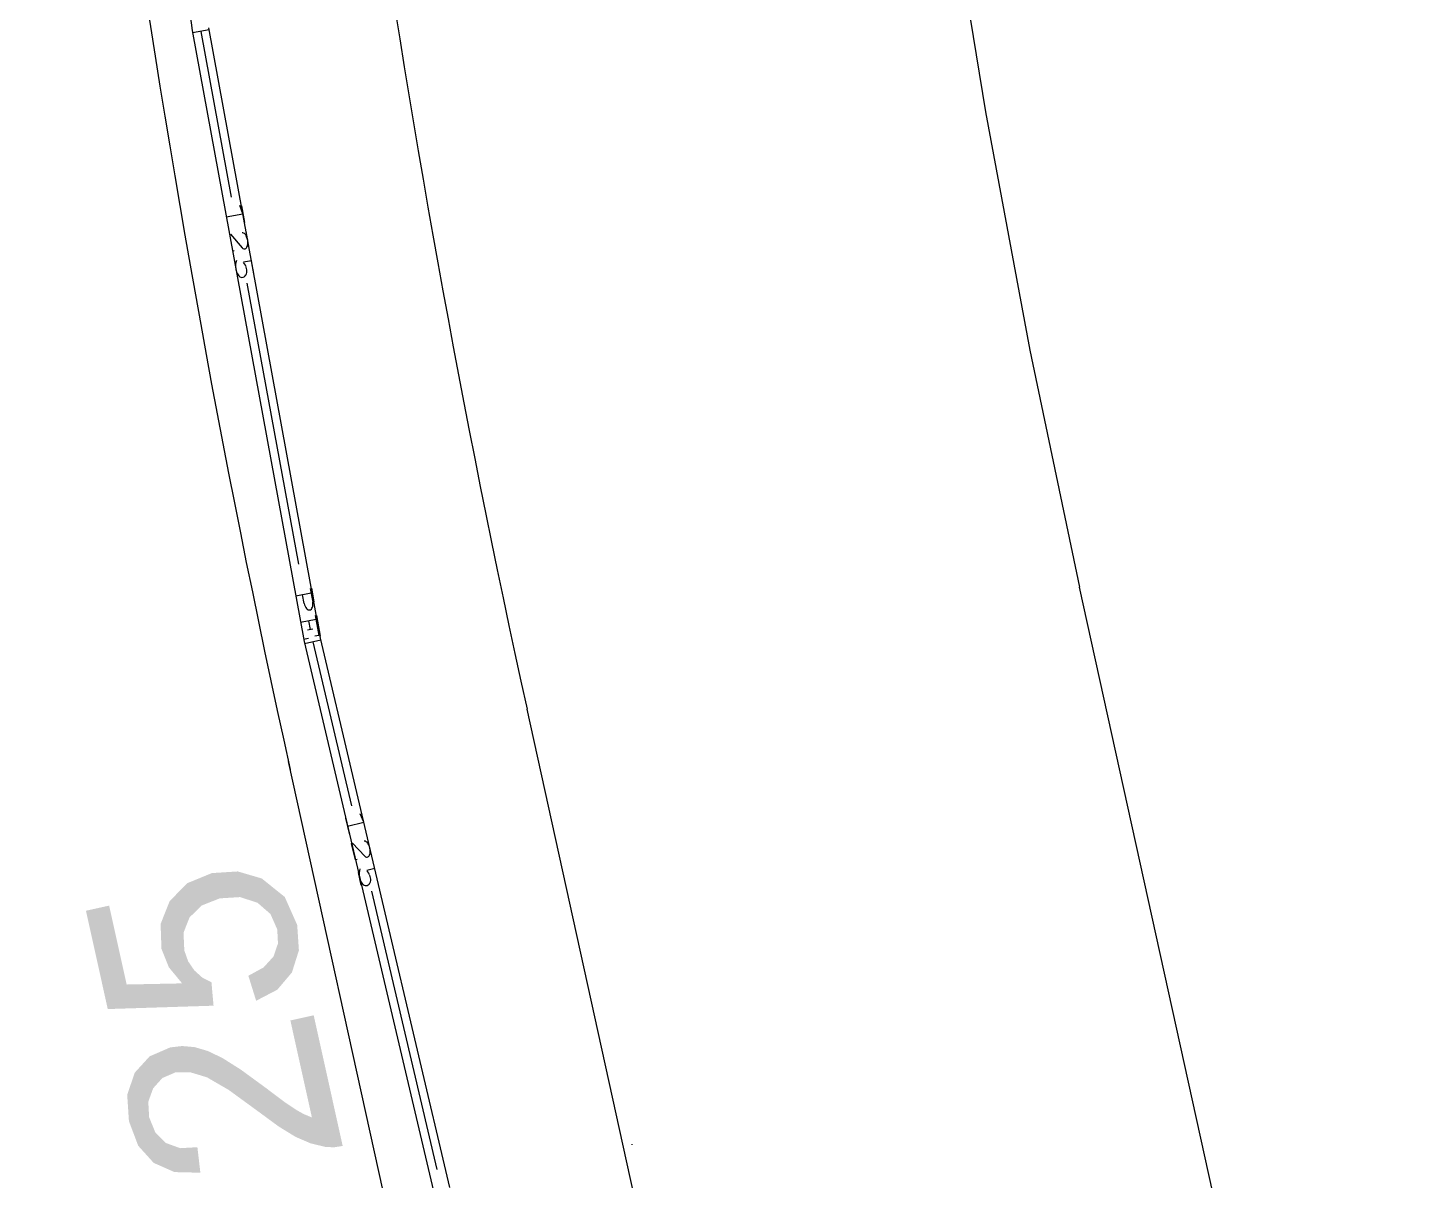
# Model space of a CAD drawing. Header units: inches. Extents: x 0.0008 to 0.0144, y 0.0003 to 0.0113.
# Drawn here: x 0.0084526 to 0.008859, y 0.0034221 to 0.0037582 of the extents above; entities that cross this region are included whole.
import ezdxf

# ---------------------------------------------------------------- set-up
doc = ezdxf.new("R2010")
doc.units = ezdxf.units.IN
doc.header["$MEASUREMENT"] = 0
doc.linetypes.add('STRICHPUNKT', pattern=[25.4, 12.7, -6.35, 0, -6.35])
doc.layers.add('Standard', color=7, linetype='Continuous')

# ---------------------------------------------------------------- blocks, each defined once
blk = doc.blocks.new('*U645')
at = {"layer": 'Standard', "color": 4, "linetype": 'ByBlock'}
for points in [[(0.216677816595881, 0.0879377482336029), (0.2166408686005327, 0.0881043465522352), (0.216677816595881, 0.088112540838777)], [(0.2166864418040477, 0.0878988572148917), (0.216677816595881, 0.088112540838777), (0.2166864418040477, 0.0881144537281377)], [(0.216677816595881, 0.0879377482336029), (0.216677816595881, 0.088112540838777), (0.2166864418040477, 0.0878988572148917)], [(0.2167435897313454, 0.0876411775082833), (0.2166864418040477, 0.0881144537281377), (0.2167435897313454, 0.0881271279337918)], [(0.2166864418040477, 0.0878988572148917), (0.2166864418040477, 0.0881144537281377), (0.2167435897313454, 0.0876411775082833)], [(0.216790247416978, 0.0874307982467184), (0.2167435897313454, 0.0881271279337918), (0.216790247416978, 0.0881374756249682)], [(0.2167435897313454, 0.0876411775082833), (0.2167435897313454, 0.0881271279337918), (0.216790247416978, 0.0874307982467184)], [(0.2168001717332607, 0.0873860495562767), (0.216790247416978, 0.0881374756249682), (0.2168001717332607, 0.0881396766291251)], [(0.216790247416978, 0.0874307982467184), (0.216790247416978, 0.0881374756249682), (0.2168001717332607, 0.0873860495562767)], [(0.2168136699165839, 0.0871884552212091), (0.2168001717332607, 0.0881396766291251), (0.2168136699165839, 0.0881426702416581)], [(0.2168001717332607, 0.0871917067559245), (0.2168001717332607, 0.0881396766291251), (0.2168136699165839, 0.0871884552212091)], [(0.2168136699165839, 0.0871884552212091), (0.2168136699165839, 0.0881426702416581), (0.2168987287317568, 0.0871679656720774)], [(0.2155981884259845, 0.0875296589720897), (0.2155946081440403, 0.0878346075964232), (0.2155981884259845, 0.0878385320189527)], [(0.2156244998327032, 0.0876021209154138), (0.2155981884259845, 0.0878385320189527), (0.2156244998327032, 0.0878499499801178)], [(0.2156277372332158, 0.0876057341425974), (0.2156244998327032, 0.0878499499801178), (0.2156277372332158, 0.0878513548656005)], [(0.2156405498886021, 0.0876200342066629), (0.2156277372332158, 0.0878513548656005), (0.2156405498886021, 0.0878569149788695)], [(0.2156926481361585, 0.0876781804890135), (0.2156405498886021, 0.0878569149788695), (0.2156926481361585, 0.0878795232633192)], [(0.2157188287719, 0.0876894390777447), (0.2156926481361585, 0.0878795232633192), (0.2157188287719, 0.0878908844757914)], [(0.2157502574540665, 0.087702954509928), (0.2157188287719, 0.0878908844757914), (0.2157502574540665, 0.0879045231031854)], [(0.2157822170572135, 0.0877166982566956), (0.2157502574540665, 0.0879045231031854), (0.2157822170572135, 0.0879082946154907)], [(0.2157873283747392, 0.0877188963019403), (0.2157822170572135, 0.0879082946154907), (0.2157873283747392, 0.0879088977956008)], [(0.2158246204516321, 0.0877196739882511), (0.2157873283747392, 0.0879088977956008), (0.2158246204516321, 0.0879132985863818)], [(0.215839094913577, 0.0877199758376477), (0.2158246204516321, 0.0879132985863818), (0.215839094913577, 0.0879150066993107)], [(0.2158969334639939, 0.0877211819986514), (0.2158969334639939, 0.08790994892956198), (0.2159310158073283, 0.087710896006701)], [(0.2159310158073283, 0.087710896006701), (0.2159310158073283, 0.0879069685532586), (0.2159520701773701, 0.0877045418344352)], [(0.2159520701773701, 0.0877045418344352), (0.2159520701773701, 0.0879007994971726), (0.2159740087794055, 0.0876979208024913)], [(0.2159740087794055, 0.0876979208024913), (0.2159740087794055, 0.0878943713558347), (0.2160226286489277, 0.0876832474104176)], [(0.2160226286489277, 0.0876832474104176), (0.2160226286489277, 0.0878801254438751), (0.2160285139876124, 0.0876798357449666)], [(0.2160285139876124, 0.0876798357449666), (0.2160285139876124, 0.0878784010045136), (0.2161364964516393, 0.0876172395102246)], [(0.2155135769031164, 0.0871762519024628), (0.2154877739139915, 0.0877175043442607), (0.2155135769031164, 0.08774578754469799)], [(0.2155880945033479, 0.0870934904369007), (0.2155135769031164, 0.08774578754469799), (0.2155880945033479, 0.0878274678575198)], [(0.2155135769031164, 0.0871762519024628), (0.2155135769031164, 0.08774578754469799), (0.2155880945033479, 0.0870934904369007)], [(0.2155946081440403, 0.08751979883081701), (0.2155880945033479, 0.0878274678575198), (0.2155946081440403, 0.0878346075964232)], [(0.2161364964516393, 0.0876172395102246), (0.2161364964516393, 0.0878268072794815), (0.2161836600905452, 0.0875898992727254)], [(0.2161836600905452, 0.0875898992727254), (0.2161836600905452, 0.0877970560257707), (0.2162728551490254, 0.0875248526748092)], [(0.2162728551490254, 0.0875248526748092), (0.2162728551490254, 0.0877407909691262), (0.2164039122470718, 0.0874292776675616)], [(0.2168987287317568, 0.0871679656720774), (0.2168987287317568, 0.0877591404869555), (0.2169635352109551, 0.0871644131724053)], [(0.2154877739139915, 0.0872444722245502), (0.2154448595821448, 0.08759113069135399), (0.2154877739139915, 0.0877175043442607)], [(0.2154877739139915, 0.0872444722245502), (0.2154877739139915, 0.0877175043442607), (0.2155135769031164, 0.0871762519024628)], [(0.2164039122470718, 0.0874292776675616), (0.2164039122470718, 0.087644988871173), (0.2164556168662658, 0.0873912533053999)], [(0.2154448595821448, 0.0873579330924592), (0.2154320076344002, 0.0875532844168447), (0.2154448595821448, 0.08759113069135399)], [(0.2154448595821448, 0.0873579330924592), (0.2154448595821448, 0.08759113069135399), (0.2154877739139915, 0.0872444722245502)], [(0.2164556168662658, 0.0873912533053999), (0.2164556168662658, 0.0876071930473184), (0.2165529243034637, 0.0873196919383362)], [(0.2165529243034637, 0.0873196919383362), (0.2165529243034637, 0.0875341021286732), (0.2165987997763306, 0.0872913950645241)], [(0.2155880945033479, 0.0870934904369007), (0.2155880945033479, 0.0875018601828485), (0.2155946081440403, 0.0870862561936056)], [(0.2165987997763306, 0.0872913950645241), (0.2165987997763306, 0.0874996435040122), (0.2166408686005327, 0.0872654462048073)], [(0.2166408686005327, 0.0872654462048073), (0.2166408686005327, 0.0874712377693223), (0.216677816595881, 0.0872426559707968)], [(0.216677816595881, 0.0872426559707968), (0.216677816595881, 0.0874462897235165), (0.2166864418040477, 0.0872389307659394)], [(0.2166864418040477, 0.0872389307659394), (0.2166864418040477, 0.0874404658056991), (0.2167435897313454, 0.0872142487255475)], [(0.2155946081440403, 0.0870862561936056), (0.2155946081440403, 0.0873870469759212), (0.2155981884259845, 0.0870822798258763)], [(0.2155981884259845, 0.0870822798258763), (0.2155981884259845, 0.0873782820284116), (0.2156244998327032, 0.0870530575941583)], [(0.2167435897313454, 0.0872142487255475), (0.2167435897313454, 0.0874090952079111), (0.216790247416978, 0.0871940973931049)], [(0.216790247416978, 0.0871940973931049), (0.216790247416978, 0.0873900916956147), (0.2168001717332607, 0.0871917067559245)], [(0.2156244998327032, 0.0870530575941583), (0.2156244998327032, 0.0873138686379629), (0.2156277372332158, 0.0870494620407561)], [(0.2156277372332158, 0.0870494620407561), (0.2156277372332158, 0.0873059431041635), (0.2156405498886021, 0.0870437867875898)], [(0.2156405498886021, 0.0870437867875898), (0.2156405498886021, 0.0872745762303621), (0.2156926481361585, 0.0870207103264279)], [(0.2156926481361585, 0.0870207103264279), (0.2156926481361585, 0.0872225603268776), (0.2157188287719, 0.0870091138437779)], [(0.2157188287719, 0.0870091138437779), (0.2157188287719, 0.0871964210710338), (0.2157502574540665, 0.0869951927850589)], [(0.2157502574540665, 0.0869951927850589), (0.2157502574540665, 0.0871850572605717), (0.2157822170572135, 0.0869810365595549)], [(0.2157822170572135, 0.0869810365595549), (0.2157822170572135, 0.0871735014826145), (0.2157873283747392, 0.086980914438686)], [(0.2157873283747392, 0.086980914438686), (0.2157873283747392, 0.0871716533604672), (0.2158246204516321, 0.0869800234471154)], [(0.215839094913577, 0.0869796776196728), (0.2158246204516321, 0.08715816949591), (0.215839094913577, 0.0871589948723562)], [(0.2158246204516321, 0.0869800234471154), (0.2158246204516321, 0.08715816949591), (0.215839094913577, 0.0869796776196728)], [(0.2158969334639939, 0.0869782957266497), (0.215839094913577, 0.0871589948723562), (0.2158969334639939, 0.0871622929968307)], [(0.215839094913577, 0.0869796776196728), (0.215839094913577, 0.0871589948723562), (0.2158969334639939, 0.0869782957266497)], [(0.2159310158073283, 0.0869774814228311), (0.2158969334639939, 0.0871622929968307), (0.2159310158073283, 0.0871642364724173)], [(0.2158969334639939, 0.0869782957266497), (0.2158969334639939, 0.0871622929968307), (0.2159310158073283, 0.0869774814228311)], [(0.2159520701773701, 0.0869769783865887), (0.2159310158073283, 0.0871642364724173), (0.2159520701773701, 0.0871654370546005)], [(0.2159310158073283, 0.0869774814228311), (0.2159310158073283, 0.0871642364724173), (0.2159520701773701, 0.0869769783865887)], [(0.2159520701773701, 0.0869769783865887), (0.2159520701773701, 0.0871654370546005), (0.2159740087794055, 0.0869764542240557)]]:
    blk.add_solid(points, dxfattribs=at)
at = {"layer": 'Standard', "color": 4, "linetype": 'ByBlock', "extrusion": (0, 0, -1)}
for points in [[(-0.2168987287317568, 0.0871679656720774), (-0.2168136699165839, 0.0881426702416581), (-0.2168987287317568, 0.0877591404869555)], [(-0.2155981884259845, 0.0875296589720897), (-0.2155981884259845, 0.0878385320189527), (-0.2156244998327032, 0.0876021209154138)], [(-0.2156244998327032, 0.0876021209154138), (-0.2156244998327032, 0.0878499499801178), (-0.2156277372332158, 0.0876057341425974)], [(-0.2156277372332158, 0.0876057341425974), (-0.2156277372332158, 0.0878513548656005), (-0.2156405498886021, 0.0876200342066629)], [(-0.2156405498886021, 0.0876200342066629), (-0.2156405498886021, 0.0878569149788695), (-0.2156926481361585, 0.0876781804890135)], [(-0.2156926481361585, 0.0876781804890135), (-0.2156926481361585, 0.0878795232633192), (-0.2157188287719, 0.0876894390777447)], [(-0.2157188287719, 0.0876894390777447), (-0.2157188287719, 0.0878908844757914), (-0.2157502574540665, 0.087702954509928)], [(-0.2157502574540665, 0.087702954509928), (-0.2157502574540665, 0.0879045231031854), (-0.2157822170572135, 0.0877166982566956)], [(-0.2157822170572135, 0.0877166982566956), (-0.2157822170572135, 0.0879082946154907), (-0.2157873283747392, 0.0877188963019403)], [(-0.2157873283747392, 0.0877188963019403), (-0.2157873283747392, 0.0879088977956008), (-0.2158246204516321, 0.0877196739882511)], [(-0.2158246204516321, 0.0877196739882511), (-0.2158246204516321, 0.0879132985863818), (-0.215839094913577, 0.0877199758376477)], [(-0.215839094913577, 0.0877199758376477), (-0.215839094913577, 0.0879150066993107), (-0.2158969334639939, 0.0877211819986514)], [(-0.2158969334639939, 0.0877211819986514), (-0.215839094913577, 0.0879150066993107), (-0.2158969334639939, 0.08790994892956198)], [(-0.2159310158073283, 0.087710896006701), (-0.2158969334639939, 0.08790994892956198), (-0.2159310158073283, 0.0879069685532586)], [(-0.2159520701773701, 0.0877045418344352), (-0.2159310158073283, 0.0879069685532586), (-0.2159520701773701, 0.0879007994971726)], [(-0.2159740087794055, 0.0876979208024913), (-0.2159520701773701, 0.0879007994971726), (-0.2159740087794055, 0.0878943713558347)], [(-0.2160226286489277, 0.0876832474104176), (-0.2159740087794055, 0.0878943713558347), (-0.2160226286489277, 0.0878801254438751)], [(-0.2160285139876124, 0.0876798357449666), (-0.2160226286489277, 0.0878801254438751), (-0.2160285139876124, 0.0878784010045136)], [(-0.2161364964516393, 0.0876172395102246), (-0.2160285139876124, 0.0878784010045136), (-0.2161364964516393, 0.0878268072794815)], [(-0.2155880945033479, 0.0875018601828485), (-0.2155880945033479, 0.0878274678575198), (-0.2155946081440403, 0.08751979883081701)], [(-0.2155946081440403, 0.08751979883081701), (-0.2155946081440403, 0.0878346075964232), (-0.2155981884259845, 0.0875296589720897)], [(-0.2161836600905452, 0.0875898992727254), (-0.2161364964516393, 0.0878268072794815), (-0.2161836600905452, 0.0877970560257707)], [(-0.2162728551490254, 0.0875248526748092), (-0.2161836600905452, 0.0877970560257707), (-0.2162728551490254, 0.0877407909691262)], [(-0.2164039122470718, 0.0874292776675616), (-0.2162728551490254, 0.0877407909691262), (-0.2164039122470718, 0.087644988871173)], [(-0.2169635352109551, 0.0871644131724053), (-0.2168987287317568, 0.0877591404869555), (-0.2169635352109551, 0.0874669284097062)], [(-0.2164556168662658, 0.0873912533053999), (-0.2164039122470718, 0.087644988871173), (-0.2164556168662658, 0.0876071930473184)], [(-0.2165529243034637, 0.0873196919383362), (-0.2164556168662658, 0.0876071930473184), (-0.2165529243034637, 0.0875341021286732)], [(-0.2165987997763306, 0.0872913950645241), (-0.2165529243034637, 0.0875341021286732), (-0.2165987997763306, 0.0874996435040122)], [(-0.2155946081440403, 0.0870862561936056), (-0.2155880945033479, 0.0875018601828485), (-0.2155946081440403, 0.0873870469759212)], [(-0.2166408686005327, 0.0872654462048073), (-0.2165987997763306, 0.0874996435040122), (-0.2166408686005327, 0.0874712377693223)], [(-0.216677816595881, 0.0872426559707968), (-0.2166408686005327, 0.0874712377693223), (-0.216677816595881, 0.0874462897235165)], [(-0.2166864418040477, 0.0872389307659394), (-0.216677816595881, 0.0874462897235165), (-0.2166864418040477, 0.0874404658056991)], [(-0.2167435897313454, 0.0872142487255475), (-0.2166864418040477, 0.0874404658056991), (-0.2167435897313454, 0.0874090952079111)], [(-0.2169635352109551, 0.0871644131724053), (-0.2169635352109551, 0.0874669284097062), (-0.2170283475327576, 0.0871746899881849)], [(-0.2155981884259845, 0.0870822798258763), (-0.2155946081440403, 0.0873870469759212), (-0.2155981884259845, 0.0873782820284116)], [(-0.2156244998327032, 0.0870530575941583), (-0.2155981884259845, 0.0873782820284116), (-0.2156244998327032, 0.0873138686379629)], [(-0.216790247416978, 0.0871940973931049), (-0.2167435897313454, 0.0874090952079111), (-0.216790247416978, 0.0873900916956147)], [(-0.2168001717332607, 0.0871917067559245), (-0.216790247416978, 0.0873900916956147), (-0.2168001717332607, 0.0873860495562767)], [(-0.2156277372332158, 0.0870494620407561), (-0.2156244998327032, 0.0873138686379629), (-0.2156277372332158, 0.0873059431041635)], [(-0.2156405498886021, 0.0870437867875898), (-0.2156277372332158, 0.0873059431041635), (-0.2156405498886021, 0.0872745762303621)], [(-0.2156926481361585, 0.0870207103264279), (-0.2156405498886021, 0.0872745762303621), (-0.2156926481361585, 0.0872225603268776)], [(-0.2157188287719, 0.0870091138437779), (-0.2156926481361585, 0.0872225603268776), (-0.2157188287719, 0.0871964210710338)], [(-0.2157502574540665, 0.0869951927850589), (-0.2157188287719, 0.0871964210710338), (-0.2157502574540665, 0.0871850572605717)], [(-0.2157822170572135, 0.0869810365595549), (-0.2157502574540665, 0.0871850572605717), (-0.2157822170572135, 0.0871735014826145)], [(-0.2157873283747392, 0.086980914438686), (-0.2157822170572135, 0.0871735014826145), (-0.2157873283747392, 0.0871716533604672)], [(-0.2158246204516321, 0.0869800234471154), (-0.2157873283747392, 0.0871716533604672), (-0.2158246204516321, 0.08715816949591)]]:
    blk.add_solid(points, dxfattribs=at)
blk = doc.blocks.new('*U646')
at = {"layer": 'Standard', "color": 4, "linetype": 'ByBlock'}
for points in [[(0.2160561619176947, 0.0889846767272445), (0.2159886567533936, 0.08916722720531299), (0.2160561619176947, 0.0891949800761655)], [(0.2160591609246147, 0.0889858623688544), (0.2160561619176947, 0.0891949800761655), (0.2160591609246147, 0.0891962130344525)], [(0.2160716532660506, 0.0889908011503262), (0.2160591609246147, 0.0891962130344525), (0.2160716532660506, 0.0891970027186684)], [(0.2161173547249988, 0.08900886898171302), (0.2160716532660506, 0.0891970027186684), (0.2161173547249988, 0.0891998916663456)], [(0.2162513393434794, 0.0890172312951409), (0.2161173547249988, 0.0891998916663456), (0.2162513393434794, 0.0892083612986342)], [(0.2162683965524061, 0.0890182958779927), (0.2162683965524061, 0.0892033681247174), (0.2163295416408188, 0.0889984873792228)], [(0.2163295416408188, 0.0889984873792228), (0.2163295416408188, 0.08918546906151699), (0.2163872482756595, 0.088979792798269)], [(0.2158388482193891, 0.0883791290045533), (0.2157466933396099, 0.0889886341137468), (0.2158388482193891, 0.0890826534529551)], [(0.2158490669550806, 0.0882067580206026), (0.2158388482193891, 0.0890826534529551), (0.2158490669550806, 0.0890930789321003)], [(0.215855248028605, 0.0887701269374508), (0.2158490669550806, 0.0890930789321003), (0.215855248028605, 0.0890993850598903)], [(0.2158765822158354, 0.0888240784762556), (0.215855248028605, 0.0890993850598903), (0.2158765822158354, 0.0891211508762069)], [(0.2158836047866169, 0.0888418376951066), (0.2158765822158354, 0.0891211508762069), (0.2158836047866169, 0.0891240380108723)], [(0.215894019591213, 0.088868175456571), (0.2158836047866169, 0.0891240380108723), (0.215894019591213, 0.08912831976812599)], [(0.2159297825245454, 0.08890300896871099), (0.215894019591213, 0.08912831976812599), (0.2159297825245454, 0.0891430227035289)], [(0.215984571094766, 0.0889563736719968), (0.2159297825245454, 0.0891430227035289), (0.215984571094766, 0.0891655475003984)], [(0.2159886567533936, 0.0889579889156429), (0.215984571094766, 0.0891655475003984), (0.2159886567533936, 0.08916722720531299)], [(0.2163872482756595, 0.088979792798269), (0.2163872482756595, 0.0891685765402873), (0.2163969644961656, 0.0889766451416552)], [(0.2163969644961656, 0.0889766451416552), (0.2163969644961656, 0.0891657323012908), (0.2164285225142699, 0.0889492477474532)], [(0.2164285225142699, 0.0889492477474532), (0.2164285225142699, 0.0891564942909257), (0.2164425614715652, 0.0889370596928697)], [(0.2164425614715652, 0.0889370596928697), (0.2164425614715652, 0.0891452252888208), (0.2164930565692411, 0.0888932218925453)], [(0.2164930565692411, 0.0888932218925453), (0.2164930565692411, 0.0891046931217923), (0.2165157555041785, 0.0888420091359207)], [(0.2165157555041785, 0.0888420091359207), (0.2165157555041785, 0.0890864727981451), (0.2165437970520033, 0.0887787425127031)], [(0.2157400869603816, 0.0884988350036481), (0.2156856951704614, 0.0888352563733643), (0.2157400869603816, 0.0889720226066755)], [(0.2157466933396099, 0.0884908275801515), (0.2157400869603816, 0.0889720226066755), (0.2157466933396099, 0.0889886341137468)], [(0.2157400869603816, 0.0884988350036481), (0.2157400869603816, 0.0889720226066755), (0.2157466933396099, 0.0884908275801515)], [(0.2157466933396099, 0.0884908275801515), (0.2157466933396099, 0.0889886341137468), (0.2158388482193891, 0.0883791290045533)], [(0.2165437970520033, 0.0887787425127031), (0.2165437970520033, 0.0890639639853596), (0.2165442320910906, 0.0887698975302563)], [(0.2165442320910906, 0.0887698975302563), (0.2165442320910906, 0.0890636147816199), (0.2165489052731047, 0.0886748848886345)], [(0.2152879813456771, 0.0881888425430096), (0.2151264589032509, 0.0889171463948412), (0.2152879813456771, 0.0889529686678413)], [(0.2152982839406803, 0.0881891715051267), (0.2152879813456771, 0.0889529686678413), (0.2152982839406803, 0.0889552535662447)], [(0.2156856951704614, 0.088635551300004), (0.2156794548124456, 0.0888195652136949), (0.2156856951704614, 0.0888352563733643)], [(0.2156856951704614, 0.088635551300004), (0.2156856951704614, 0.0888352563733643), (0.2157400869603816, 0.0884988350036481)], [(0.2165442320910906, 0.0883322451742553), (0.2165437970520033, 0.0886600199656843), (0.2165442320910906, 0.0886612859293894)], [(0.2165489052731047, 0.0883377723648378), (0.2165442320910906, 0.0886612859293894), (0.2165489052731047, 0.0886748848886345)], [(0.2165157555041785, 0.0883173826005555), (0.2164930565692411, 0.0885532932247065), (0.2165157555041785, 0.0885784190640118)], [(0.2165437970520033, 0.0883320181175327), (0.2165157555041785, 0.0885784190640118), (0.2165437970520033, 0.0886600199656843)], [(0.2163872482756595, 0.0882503117763476), (0.2163295416408188, 0.0884354592021881), (0.2163872482756595, 0.0884670851278754)], [(0.2163969644961656, 0.0882553828912183), (0.2163872482756595, 0.0884670851278754), (0.2163969644961656, 0.0884724100696007)], [(0.2164285225142699, 0.0882718537334348), (0.2163969644961656, 0.0884724100696007), (0.2164285225142699, 0.0884897053344894)], [(0.2164425614715652, 0.0882791809822415), (0.2164285225142699, 0.0884897053344894), (0.2164425614715652, 0.0884973993374645)], [(0.2164930565692411, 0.0883055355138784), (0.2164425614715652, 0.0884973993374645), (0.2164930565692411, 0.0885532932247065)], [(0.2156794548124456, 0.0882013423006305), (0.215427924104759, 0.08837070674146699), (0.2156794548124456, 0.0883758620918565)], [(0.215427924104759, 0.08819331091882002), (0.215427924104759, 0.08837070674146699), (0.2156794548124456, 0.0882013423006305)], [(0.2156856951704614, 0.0882015415554186), (0.2156794548124456, 0.0883758620918565), (0.2156856951704614, 0.0883759899936639)], [(0.2157400869603816, 0.0882032782866362), (0.2156856951704614, 0.0883759899936639), (0.2157400869603816, 0.0883771048028176)], [(0.2157466933396099, 0.0882034892284908), (0.2157400869603816, 0.0883771048028176), (0.2157466933396099, 0.0883772402065623)], [(0.2158388482193891, 0.0882064317361154), (0.2157466933396099, 0.0883772402065623), (0.2158388482193891, 0.0883791290045533)]]:
    blk.add_solid(points, dxfattribs=at)
at = {"layer": 'Standard', "color": 4, "linetype": 'ByBlock', "extrusion": (0, 0, -1)}
for points in [[(-0.2160561619176947, 0.0889846767272445), (-0.2160561619176947, 0.0891949800761655), (-0.2160591609246147, 0.0889858623688544)], [(-0.2160591609246147, 0.0889858623688544), (-0.2160591609246147, 0.0891962130344525), (-0.2160716532660506, 0.0889908011503262)], [(-0.2160716532660506, 0.0889908011503262), (-0.2160716532660506, 0.0891970027186684), (-0.2161173547249988, 0.08900886898171302)], [(-0.2161173547249988, 0.08900886898171302), (-0.2161173547249988, 0.0891998916663456), (-0.2162513393434794, 0.0890172312951409)], [(-0.2162513393434794, 0.0890172312951409), (-0.2162513393434794, 0.0892083612986342), (-0.2162683965524061, 0.0890182958779927)], [(-0.2162683965524061, 0.0890182958779927), (-0.2162513393434794, 0.0892083612986342), (-0.2162683965524061, 0.0892033681247174)], [(-0.2163295416408188, 0.0889984873792228), (-0.2162683965524061, 0.0892033681247174), (-0.2163295416408188, 0.08918546906151699)], [(-0.2163872482756595, 0.088979792798269), (-0.2163295416408188, 0.08918546906151699), (-0.2163872482756595, 0.0891685765402873)], [(-0.2158388482193891, 0.0882064317361154), (-0.2158388482193891, 0.0890826534529551), (-0.2158490669550806, 0.0882067580206026)], [(-0.2158490669550806, 0.0887544957617933), (-0.2158490669550806, 0.0890930789321003), (-0.215855248028605, 0.0887701269374508)], [(-0.215855248028605, 0.0887701269374508), (-0.215855248028605, 0.0890993850598903), (-0.2158765822158354, 0.0888240784762556)], [(-0.2158765822158354, 0.0888240784762556), (-0.2158765822158354, 0.0891211508762069), (-0.2158836047866169, 0.0888418376951066)], [(-0.2158836047866169, 0.0888418376951066), (-0.2158836047866169, 0.0891240380108723), (-0.215894019591213, 0.088868175456571)], [(-0.215894019591213, 0.088868175456571), (-0.215894019591213, 0.08912831976812599), (-0.2159297825245454, 0.08890300896871099)], [(-0.2159297825245454, 0.08890300896871099), (-0.2159297825245454, 0.0891430227035289), (-0.215984571094766, 0.0889563736719968)], [(-0.215984571094766, 0.0889563736719968), (-0.215984571094766, 0.0891655475003984), (-0.2159886567533936, 0.0889579889156429)], [(-0.2159886567533936, 0.0889579889156429), (-0.2159886567533936, 0.08916722720531299), (-0.2160561619176947, 0.0889846767272445)], [(-0.2163969644961656, 0.0889766451416552), (-0.2163872482756595, 0.0891685765402873), (-0.2163969644961656, 0.0891657323012908)], [(-0.2164285225142699, 0.0889492477474532), (-0.2163969644961656, 0.0891657323012908), (-0.2164285225142699, 0.0891564942909257)], [(-0.2164425614715652, 0.0889370596928697), (-0.2164285225142699, 0.0891564942909257), (-0.2164425614715652, 0.0891452252888208)], [(-0.2164930565692411, 0.0888932218925453), (-0.2164425614715652, 0.0891452252888208), (-0.2164930565692411, 0.0891046931217923)], [(-0.2165157555041785, 0.0888420091359207), (-0.2164930565692411, 0.0891046931217923), (-0.2165157555041785, 0.0890864727981451)], [(-0.2165437970520033, 0.0887787425127031), (-0.2165157555041785, 0.0890864727981451), (-0.2165437970520033, 0.0890639639853596)], [(-0.2165442320910906, 0.0887698975302563), (-0.2165437970520033, 0.0890639639853596), (-0.2165442320910906, 0.0890636147816199)], [(-0.2165489052731047, 0.0886748848886345), (-0.2165442320910906, 0.0890636147816199), (-0.2165489052731047, 0.0890598636413573)], [(-0.2165489052731047, 0.0883377723648378), (-0.2165489052731047, 0.0890598636413573), (-0.2165992431372527, 0.0883973093072926)], [(-0.2165992431372527, 0.0883973093072926), (-0.2165489052731047, 0.0890598636413573), (-0.2165992431372527, 0.0890194576849098)], [(-0.2165992431372527, 0.0883973093072926), (-0.2165992431372527, 0.0890194576849098), (-0.2166521546983264, 0.0884598902812803)], [(-0.2166521546983264, 0.0884598902812803), (-0.2165992431372527, 0.0890194576849098), (-0.2166521546983264, 0.0889001308601189)], [(-0.2152879813456771, 0.0881888425430096), (-0.2152879813456771, 0.0889529686678413), (-0.2152982839406803, 0.0881891715051267)], [(-0.2152982839406803, 0.0881891715051267), (-0.2152982839406803, 0.0889552535662447), (-0.215427924104759, 0.08819331091882002)], [(-0.215427924104759, 0.08819331091882002), (-0.2152982839406803, 0.0889552535662447), (-0.215427924104759, 0.08837070674146699)], [(-0.2166521546983264, 0.0884598902812803), (-0.2166521546983264, 0.0889001308601189), (-0.2166914591935443, 0.0885840072817259)], [(-0.2166914591935443, 0.0885840072817259), (-0.2166521546983264, 0.0889001308601189), (-0.2166914591935443, 0.088811490863128)], [(-0.2166914591935443, 0.0885840072817259), (-0.2166914591935443, 0.088811490863128), (-0.2167039617339259, 0.0886234882062744)], [(-0.2158490669550806, 0.0882067580206026), (-0.2158490669550806, 0.0887544957617933), (-0.215855248028605, 0.0882069553824354)], [(-0.215855248028605, 0.0882069553824354), (-0.2158490669550806, 0.0887544957617933), (-0.215855248028605, 0.0886227078855297)], [(-0.2165442320910906, 0.0883322451742553), (-0.2165442320910906, 0.0886612859293894), (-0.2165489052731047, 0.0883377723648378)], [(-0.215855248028605, 0.0882069553824354), (-0.215855248028605, 0.0886227078855297), (-0.2158765822158354, 0.0882076365835692)], [(-0.2158765822158354, 0.0882076365835692), (-0.215855248028605, 0.0886227078855297), (-0.2158765822158354, 0.0885621284910198)], [(-0.2158765822158354, 0.0882076365835692), (-0.2158765822158354, 0.0885621284910198), (-0.2158836047866169, 0.0882078608144305)], [(-0.2158836047866169, 0.0882078608144305), (-0.2158765822158354, 0.0885621284910198), (-0.2158836047866169, 0.0885421875820339)], [(-0.2165157555041785, 0.0883173826005555), (-0.2165157555041785, 0.0885784190640118), (-0.2165437970520033, 0.0883320181175327)], [(-0.2165437970520033, 0.0883320181175327), (-0.2165437970520033, 0.0886600199656843), (-0.2165442320910906, 0.0883322451742553)], [(-0.2158836047866169, 0.0882078608144305), (-0.2158836047866169, 0.0885421875820339), (-0.215894019591213, 0.0882081933594027)], [(-0.215894019591213, 0.0882081933594027), (-0.2158836047866169, 0.0885421875820339), (-0.215894019591213, 0.0885269977980985)], [(-0.215894019591213, 0.0882081933594027), (-0.215894019591213, 0.0885269977980985), (-0.2159297825245454, 0.0882093352707617)], [(-0.2159297825245454, 0.0882093352707617), (-0.215894019591213, 0.0885269977980985), (-0.2159297825245454, 0.0884748382760255)], [(-0.2159297825245454, 0.0882093352707617), (-0.2159297825245454, 0.0884748382760255), (-0.215984571094766, 0.0882110846711842)], [(-0.215984571094766, 0.0882110846711842), (-0.2159297825245454, 0.0884748382760255), (-0.215984571094766, 0.0884255068460279)], [(-0.2163872482756595, 0.0882503117763476), (-0.2163872482756595, 0.0884670851278754), (-0.2163969644961656, 0.0882553828912183)], [(-0.2163969644961656, 0.0882553828912183), (-0.2163969644961656, 0.0884724100696007), (-0.2164285225142699, 0.0882718537334348)], [(-0.2164285225142699, 0.0882718537334348), (-0.2164285225142699, 0.0884897053344894), (-0.2164425614715652, 0.0882791809822415)], [(-0.2164425614715652, 0.0882791809822415), (-0.2164425614715652, 0.0884973993374645), (-0.2164930565692411, 0.0883055355138784)], [(-0.2164930565692411, 0.0883055355138784), (-0.2164930565692411, 0.0885532932247065), (-0.2165157555041785, 0.0883173826005555)], [(-0.2156794548124456, 0.0882013423006305), (-0.2156794548124456, 0.0883758620918565), (-0.2156856951704614, 0.0882015415554186)], [(-0.2156856951704614, 0.0882015415554186), (-0.2156856951704614, 0.0883759899936639), (-0.2157400869603816, 0.0882032782866362)], [(-0.2157400869603816, 0.0882032782866362), (-0.2157400869603816, 0.0883771048028176), (-0.2157466933396099, 0.0882034892284908)], [(-0.2157466933396099, 0.0882034892284908), (-0.2157466933396099, 0.0883772402065623), (-0.2158388482193891, 0.0882064317361154)], [(-0.215984571094766, 0.0882110846711842), (-0.215984571094766, 0.0884255068460279), (-0.2159886567533936, 0.0882112151263668)], [(-0.2159886567533936, 0.0882112151263668), (-0.215984571094766, 0.0884255068460279), (-0.2159886567533936, 0.0884218281338117)], [(-0.2159886567533936, 0.0882112151263668), (-0.2159886567533936, 0.0884218281338117), (-0.2160561619176947, 0.0882133705679574)], [(-0.2160561619176947, 0.0882133705679574), (-0.2159886567533936, 0.0884218281338117), (-0.2160561619176947, 0.0883876330640986)], [(-0.2160561619176947, 0.0882133705679574), (-0.2160561619176947, 0.0883876330640986), (-0.2160591609246147, 0.0882134663263237)], [(-0.2160591609246147, 0.0882134663263237), (-0.2160561619176947, 0.0883876330640986), (-0.2160591609246147, 0.0883539929319655)], [(-0.2160591609246147, 0.0882134663263237), (-0.2160591609246147, 0.0883539929319655), (-0.2160716532660506, 0.0882138652070993)]]:
    blk.add_solid(points, dxfattribs=at)

msp = doc.modelspace()

# ---------------------------------------------------------------- linework, layer by layer
at = {"layer": 'Standard', "color": 51, "linetype": 'ByBlock'}
for p, q in [((0.008478058812902523, 0.003929826401439748), (0.008500523153857192, 0.003757435082973319)), ((0.008500523153857192, 0.003757435082973319), (0.008533138858858409, 0.003579201317709004)), ((0.00853795754347481, 0.00358020842918928), (0.008505386804880331, 0.003758196468292464)), ((0.008575666526492528, 0.003419937289177213), (0.00853795754347481, 0.003580208429189311)), ((0.008533138858858409, 0.003579201317709004), (0.008570862654700442, 0.003418867220065953))]:
    msp.add_line(p, q, dxfattribs=at)
at = {"layer": 'Standard', "color": 7, "linetype": 'ByBlock'}
for p, q in [((0.008505491591108201, 0.003757623843999421), (0.008500650715834642, 0.003756737996933913)), ((0.00850307115347142, 0.003757180920466665), (0.008511915450573445, 0.003708849621735481)), ((0.008515313863370544, 0.003703948218966228), (0.00851439109384424, 0.003706420931486508)), ((0.008514888656779102, 0.003706271839097535), (0.008515781590621134, 0.003701392236821792)), ((0.008510473030898563, 0.003703062379733114), (0.008515313863370544, 0.003703948218966228)), ((0.008515313863370544, 0.003703948218966228), (0.008515313906172115, 0.003703948226798622)), ((0.008511408489423819, 0.003697950416180618), (0.008511674690738208, 0.003697999129200449)), ((0.008511674690738208, 0.003697999129200449), (0.00851510633766022, 0.003694064380060468)), ((0.008517142251713752, 0.003693956652401606), (0.00851624931787172, 0.00369883625467735)), ((0.00851624931787172, 0.00369883625467735), (0.008516249364697373, 0.003698836263246126)), ((0.008516619238741484, 0.003694407139810339), (0.008516700293498287, 0.003694675854383799)), ((0.00851714230238057, 0.003693956661673291), (0.008517142251713752, 0.003693956652401606)), ((0.008512780623092275, 0.003693158504195587), (0.008512301427107016, 0.003693070814607783)), ((0.008517822582260063, 0.003690238860191515), (0.008515474757752385, 0.003689809224364744)), ((0.00851850291280637, 0.003686521067981425), (0.008517822582260063, 0.003690238860191515)), ((0.00851328398016472, 0.00368770149538422), (0.008513533672643736, 0.00368679222510311)), ((0.008518115709446347, 0.003688637322227071), (0.00851812485569196, 0.003688587341097008)), ((0.008516507681761034, 0.003683754524317366), (0.008531517474438992, 0.003601730733682224)), ((0.00853523904023047, 0.003593286320656756), (0.00853071295171776, 0.003592458077415473)), ((0.008533213716715182, 0.003590274127273582), (0.008532745989464595, 0.00359283010941802)), ((0.00853498391627561, 0.003594680492735539), (0.008535706767481062, 0.003590730338512315)), ((0.00853529857316839, 0.003594738072794799), (0.008536021424373843, 0.003590787918571575)), ((0.008535553826991315, 0.003593343924480981), (0.008535553697123254, 0.003593343900716012)), ((0.008536647062857512, 0.003585619260070508), (0.008532116139505646, 0.003584790132086729)), ((0.008534463828109138, 0.003585219743043964), (0.008534931555359724, 0.003582663760899528)), ((0.00853643445956179, 0.003586781070136161), (0.008537497476040398, 0.003580972019807894)), ((0.0085367442755793, 0.003586837764348354), (0.008537849812717052, 0.003580796352006957)), ((0.0085369570147792, 0.003585675979152236), (0.00853695687887502, 0.003585675954282701)), ((0.008533009077188847, 0.00357991053051389), (0.008534456359150287, 0.003580175373214035)), ((0.008535686731902402, 0.003582801953041744), (0.008534137651814861, 0.003582518481980784)), ((0.008537497476040398, 0.003580972019807894), (0.008536306620723102, 0.003580754101429779)), ((0.008537849812717052, 0.003580796352006957), (0.008537849952462402, 0.003580796377579398)), ((0.008538091612986137, 0.003579638611651835), (0.008533301163937666, 0.003578511493046012)), ((0.008535696388461902, 0.003579075052348925), (0.008546949540622429, 0.00353124720904898)), ((0.008545257638108225, 0.003527694409539823), (0.008546393773662894, 0.003522865636898965)), ((0.008550588854022417, 0.003526522692282515), (0.008549543683253063, 0.003528945520551024)), ((0.00854579865503902, 0.003525394993996555), (0.008545798404973914, 0.003525395573676768)), ((0.00854579865503902, 0.003525394993996555), (0.008550588996373815, 0.003526522087259015)), ((0.008545798547325331, 0.003525394968653189), (0.00854579865503902, 0.003525394993996555)), ((0.008546988892286767, 0.00352033627980137), (0.008547252366984432, 0.003520398271324689)), ((0.008548125027841436, 0.003515507507160508), (0.008546988892286767, 0.00352033627980137)), ((0.008547252366984432, 0.003520398271324689), (0.008550876722537216, 0.003516640280076839)), ((0.008547591333405059, 0.003517775249240204), (0.008547576446429736, 0.003517838522028677)), ((0.008548599282297236, 0.003515619091902484), (0.008548125027841436, 0.003515507507160508)), ((0.008552370564020449, 0.003517058360871417), (0.008552438062571117, 0.003517330796811134)), ((0.00854985628201998, 0.003508149377422055), (0.008548990654930708, 0.003511828442291283)), ((0.008548990654930708, 0.003511828442291283), (0.008548990520058442, 0.003511828410557925)), ((0.008553780969106925, 0.003512955529163748), (0.00855145773619067, 0.003512408908373279)), ((0.008552792523475008, 0.003506413521181701), (0.008571890421132058, 0.00342524415250439))]:
    msp.add_line(p, q, dxfattribs=at)
at = {"layer": 'Standard', "color": 4, "linetype": 'STRICHPUNKT'}
msp.add_line((0.00884296689368995, 0.003215408215798555), (0.008759280346340692, 0.003595026564245366), dxfattribs=at)
at = {"layer": 'Standard', "color": 2, "linetype": 'ByBlock'}
msp.add_line((0.00867979354638783, 0.003189333740039673), (0.008598187658327426, 0.003559513815933279), dxfattribs=at)
at = {"layer": 'Standard', "color": 100, "linetype": 'ByBlock'}
msp.add_line((0.00861003583022554, 0.003174758396578807), (0.008528598692861074, 0.003544172986710157), dxfattribs=at)
at = {"layer": 'Standard', "color": 7, "linetype": 'ByBlock'}
for points in [[(0.008516151555021275, 0.003697802511573169), (0.00851596081830233, 0.003698039948539421), (0.008515751830563153, 0.003698222325722764), (0.008515532215612093, 0.003698342990059729), (0.008515309984934908, 0.003698397539752476), (0.008515093245438239, 0.003698383984845024)], [(0.008515113141533689, 0.003694015586223512), (0.00851532448570963, 0.003693851848800028), (0.008515543924149204, 0.003693750831306826), (0.008515763520832755, 0.003693716187054654), (0.008515975334017729, 0.00369374916895739), (0.008516171703452787, 0.00369384858422024), (0.008516345527411831, 0.003694010837477319), (0.008516490519528819, 0.003694230060818527), (0.008516601436145016, 0.003694498326003276)], [(0.008516691608140422, 0.003694734151012091), (0.00851677001379879, 0.003695215540890854), (0.00851678023803952, 0.003695729101081118), (0.008516721856000631, 0.00369625349090822), (0.008516597293711485, 0.003696766919678669), (0.008516411727280621, 0.003697248052178874), (0.008516172867805791, 0.003697676895246689)], [(0.008513474310724488, 0.003690357684836201), (0.00851329568201281, 0.003689778940964854), (0.008513200970722706, 0.003689134370071976), (0.008513193928538769, 0.003688449504770319), (0.008513274834414582, 0.003687751473806665)], [(0.008516241531594831, 0.003688539972276811), (0.008516044978664488, 0.003689008581079402), (0.008515789964523849, 0.003689416510257488), (0.00851548903256492, 0.00368974369498026)], [(0.00851352101356739, 0.003686876696556606), (0.00851370006157339, 0.003686474341665134), (0.008513920328195444, 0.003686120762711858), (0.008514173473253905, 0.003685829347617122), (0.00851444991165937, 0.003685611130527728), (0.008514739176342684, 0.003685474374019783), (0.008515030314580271, 0.003685424256244354)], [(0.008515029166759473, 0.003685429726998913), (0.008515369489854133, 0.003685472178979484), (0.00851568838990398, 0.003685612637887697), (0.00851597543896891, 0.003685846510757575), (0.0085162212506269, 0.003686166150013401)], [(0.008516229522826095, 0.003686111176714984), (0.00851636610430913, 0.003686435814999835), (0.008516452707135113, 0.003686804469583665), (0.008516485983518594, 0.003687202889471374), (0.00851646464710211, 0.003687615673037382), (0.008516389522682582, 0.003688026863402712), (0.008516263514327342, 0.003688420565276386)], [(0.008533208875839906, 0.003590273241426516), (0.008533307532305405, 0.003589869648702988), (0.008533450393745728, 0.003589490348813819), (0.008533631970075842, 0.003589149918041039), (0.008533845283419213, 0.003588861438948327), (0.008534082136263681, 0.003588635997625437), (0.00853433342648726, 0.003588482257655976), (0.008534589497147582, 0.003588406127180756), (0.008534840507592784, 0.00358841053185124), (0.008535076811632217, 0.003588495302398418), (0.008535289328234172, 0.003588657181137693), (0.008535469890504814, 0.00358888994715991), (0.008535611559537342, 0.003589184655397358), (0.008535708891070286, 0.003589529980377756), (0.008535758144707422, 0.003589912651455764), (0.00853575742765909, 0.003590317962796457), (0.008535706767481062, 0.003590730338512319)], [(0.008551733460630019, 0.003520426056929539), (0.00855153107468003, 0.003520653645892681), (0.008551313217445476, 0.003520825330305137), (0.008551087836291153, 0.003520934847172429), (0.00855086315305215, 0.00352097820135298), (0.008550647364103802, 0.003520953811299634)], [(0.008552366895759764, 0.003518965639478217), (0.008552216746595842, 0.003519450909481024), (0.008552012167624847, 0.003519902041799913), (0.008551761036292224, 0.0035203016652935)], [(0.008550885960984314, 0.003516591888111445), (0.008551105238407119, 0.003516438938065996), (0.008551329459553779, 0.003516349034561709), (0.008551550515437437, 0.00351632542897048), (0.008551760411543362, 0.003516368974991582), (0.008551951556951634, 0.003516478097777516), (0.00855211703886376, 0.003516648850888555), (0.00855225087260491, 0.00351687505901628), (0.008552348218060456, 0.00351714854131439)], [(0.00855242646919474, 0.003517388585442673), (0.008552480608078838, 0.003517871624927481), (0.008552465504590595, 0.003518383259403359), (0.00855238178218998, 0.003518902369006547)], [(0.008549432336883604, 0.003512856518524075), (0.008549293635170442, 0.003512329456658449), (0.00854922569065089, 0.003511750222349441), (0.008549230700245098, 0.003511137544576752), (0.008549308501972702, 0.003510511233682035), (0.008549456580190275, 0.003509891540820744), (0.008549670146932252, 0.003509298503160626)], [(0.008552287099735177, 0.003511179640664756), (0.00855206733009402, 0.003511637820290138), (0.008551792210798933, 0.003512032469247736), (0.008551475274155068, 0.003512344175921535)], [(0.008552396715834673, 0.003508753290236146), (0.008552516871364492, 0.003509084359966193), (0.008552584907028642, 0.003509456888354445), (0.008552598192788169, 0.003509856474657027), (0.00855255621505854, 0.003510267672158539), (0.008552460596563146, 0.00351067458529213), (0.008552315033604083, 0.003511061484110779)], [(0.008549653274247957, 0.003509382234822464), (0.008549852243587355, 0.00350898934953498), (0.008550089937631272, 0.003508647242822862), (0.008550357356327823, 0.003508368868221291), (0.008550644374130287, 0.003508164766111586), (0.008550940123391032, 0.003508042664619988), (0.008551233405854298, 0.003508007186999744)], [(0.008551231985552491, 0.003508012593421), (0.008551569756212653, 0.003508072032133531), (0.008551881223491343, 0.003508228282192709), (0.008552156202497952, 0.003508476234266441), (0.00855238570149789, 0.00350880778039309)]]:
    msp.add_lwpolyline(points, dxfattribs=at)
at = {"layer": 'Standard', "color": 4, "linetype": 'STRICHPUNKT'}
msp.add_arc((0.01191098455330869, 0.004289817120145555), 0.003227378707990091, 172.3933170132256, 192.4319633038164, dxfattribs=at)
at = {"layer": 'Standard', "color": 2, "linetype": 'ByBlock'}
for centre, radius, start, end in [((0.01191098455330868, 0.004289817120145555), 0.003062418078068831, 172.4033051071263, 193.3507044879931), ((0.01191098455330869, 0.004289817120145555), 0.00339233933791135, 183.4693749792948, 192.4319633038171), ((0.01191098455330869, 0.004289817120145555), 0.00339233933791135, 194.6368889537801, 194.6407470458695)]:
    msp.add_arc(centre, radius, start, end, dxfattribs=at)
at = {"layer": 'Standard', "color": 100, "linetype": 'ByBlock'}
msp.add_arc((0.01191258553412125, 0.004289720816001354), 0.003465142427990626, 183.1270612483499, 192.463902380807, dxfattribs=at)

# ---------------------------------------------------------------- block references
at = {"layer": 'Standard', "color": 4, "linetype": 'ByBlock', "xscale": 0.03937007874015748, "yscale": 0.03937007874015748, "zscale": 0.03937007874015748}
for name in ['*U646', '*U645']:
    msp.add_blockref(name, (0, 0), dxfattribs=at)

doc.saveas('drawing.dxf')
